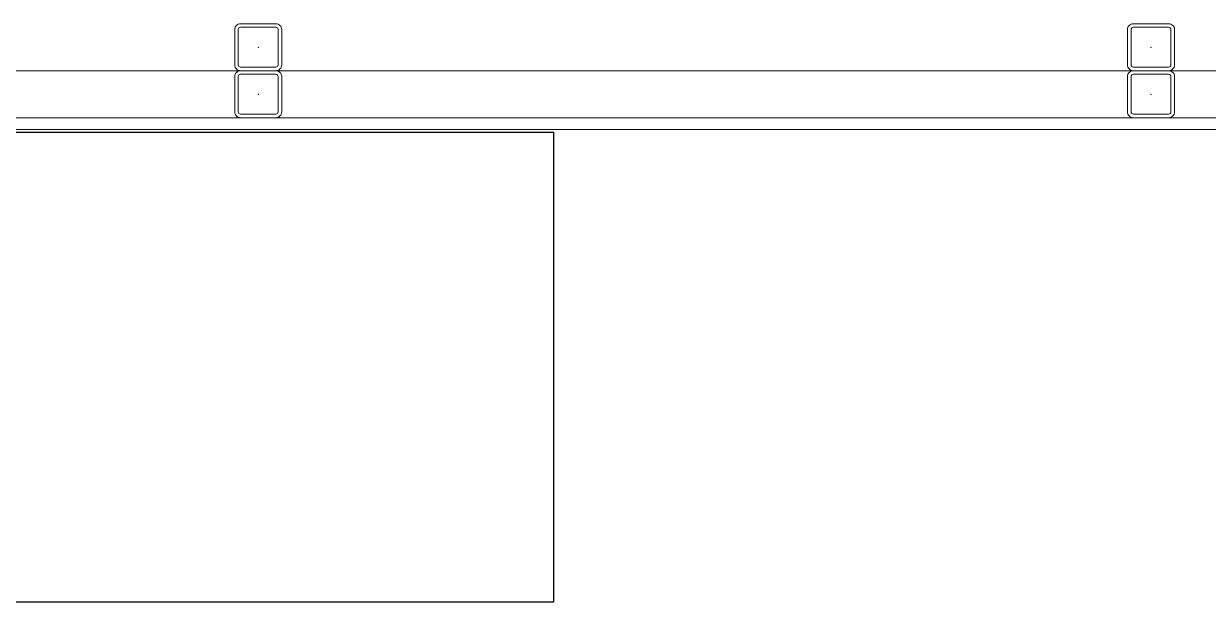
# Model space of a CAD drawing. Extents: x -1286 to 34975, y -230 to 6637.
# Drawn here: x 30861.9 to 30962.7, y 3087.3 to 3136.5 of the extents above; entities that cross this region are included whole.
import ezdxf

# ---------------------------------------------------------------- set-up
doc = ezdxf.new("R2010")
doc.units = 0
doc.header["$LTSCALE"] = 20
doc.layers.get('0').update_dxf_attribs({"color": 9, "lineweight": 9})
for name, color, linetype, lineweight in [('05', 9, 'Continuous', 9), ('06D', 9, 'Continuous', 9), ('10', 9, 'Continuous', 9), ('11', 9, 'Continuous', 9), ('33', 9, 'BATTING', 9)]:
    doc.layers.add(name, color=color, linetype=linetype, lineweight=lineweight)
doc.linetypes.add('BATTING', pattern='A,0.0001,-0.1,[134,ltypeshp.shx,S=0.1,R=0,X=-0.1,Y=0],-0.2,[134,ltypeshp.shx,S=0.1,R=180,X=0.1,Y=0],-0.1', length=0.4001)

# ---------------------------------------------------------------- blocks, each defined once
blk = doc.blocks.new('m-çalışma dolap modül')
at = {"lineweight": -3, "ltscale": 0.5}
blk.add_lwpolyline([(0, 40), (120, 40), (120, 0), (0, 0)], close=True, dxfattribs=at)
blk = doc.blocks.new('Prf-40x40')
for points in [[(1.5, -2), (-1.5, -2, -0.414214), (-2, -1.5), (-2, 1.5, -0.414214), (-1.5, 2), (1.5, 2, -0.414214), (2, 1.5), (2, -1.5, -0.414214)], [(1.5, -1.7), (-1.5, -1.7, -0.414214), (-1.7, -1.5), (-1.7, 1.5, -0.414214), (-1.5, 1.7), (1.5, 1.7, -0.414214), (1.7, 1.5), (1.7, -1.5, -0.414214)]]:
    blk.add_lwpolyline(points, format="xyb", close=True)
blk.add_point((0, 0))

msp = doc.modelspace()

# ---------------------------------------------------------------- linework, layer by layer
at = {"layer": '06D'}
msp.add_lwpolyline([(30794.34, 3132.5), (31405.84, 3132.5)], dxfattribs=at)
at = {"layer": '11'}
msp.add_lwpolyline([(31405.84, 3127.5), (31405.84, 3128.5), (30790.84, 3128.5), (30790.84, 3127.5), (31405.84, 3127.5)], dxfattribs=at)
at = {"layer": '33', "ltscale": 0.3}
msp.add_lwpolyline([(30791.44, 3132.5), (31405.84, 3132.5)], dxfattribs=at)

# ---------------------------------------------------------------- block references
at = {"layer": '05', "lineweight": -3}
msp.add_blockref('m-çalışma dolap modül', (30786.98, 3087.26), dxfattribs=at)
at = {"layer": '10', "xscale": -1}
for p in [(30881.84, 3134.5), (30957.84, 3134.5), (30881.84, 3130.5), (30957.84, 3130.5)]:
    msp.add_blockref('Prf-40x40', p, dxfattribs=at)

doc.saveas('drawing.dxf')
